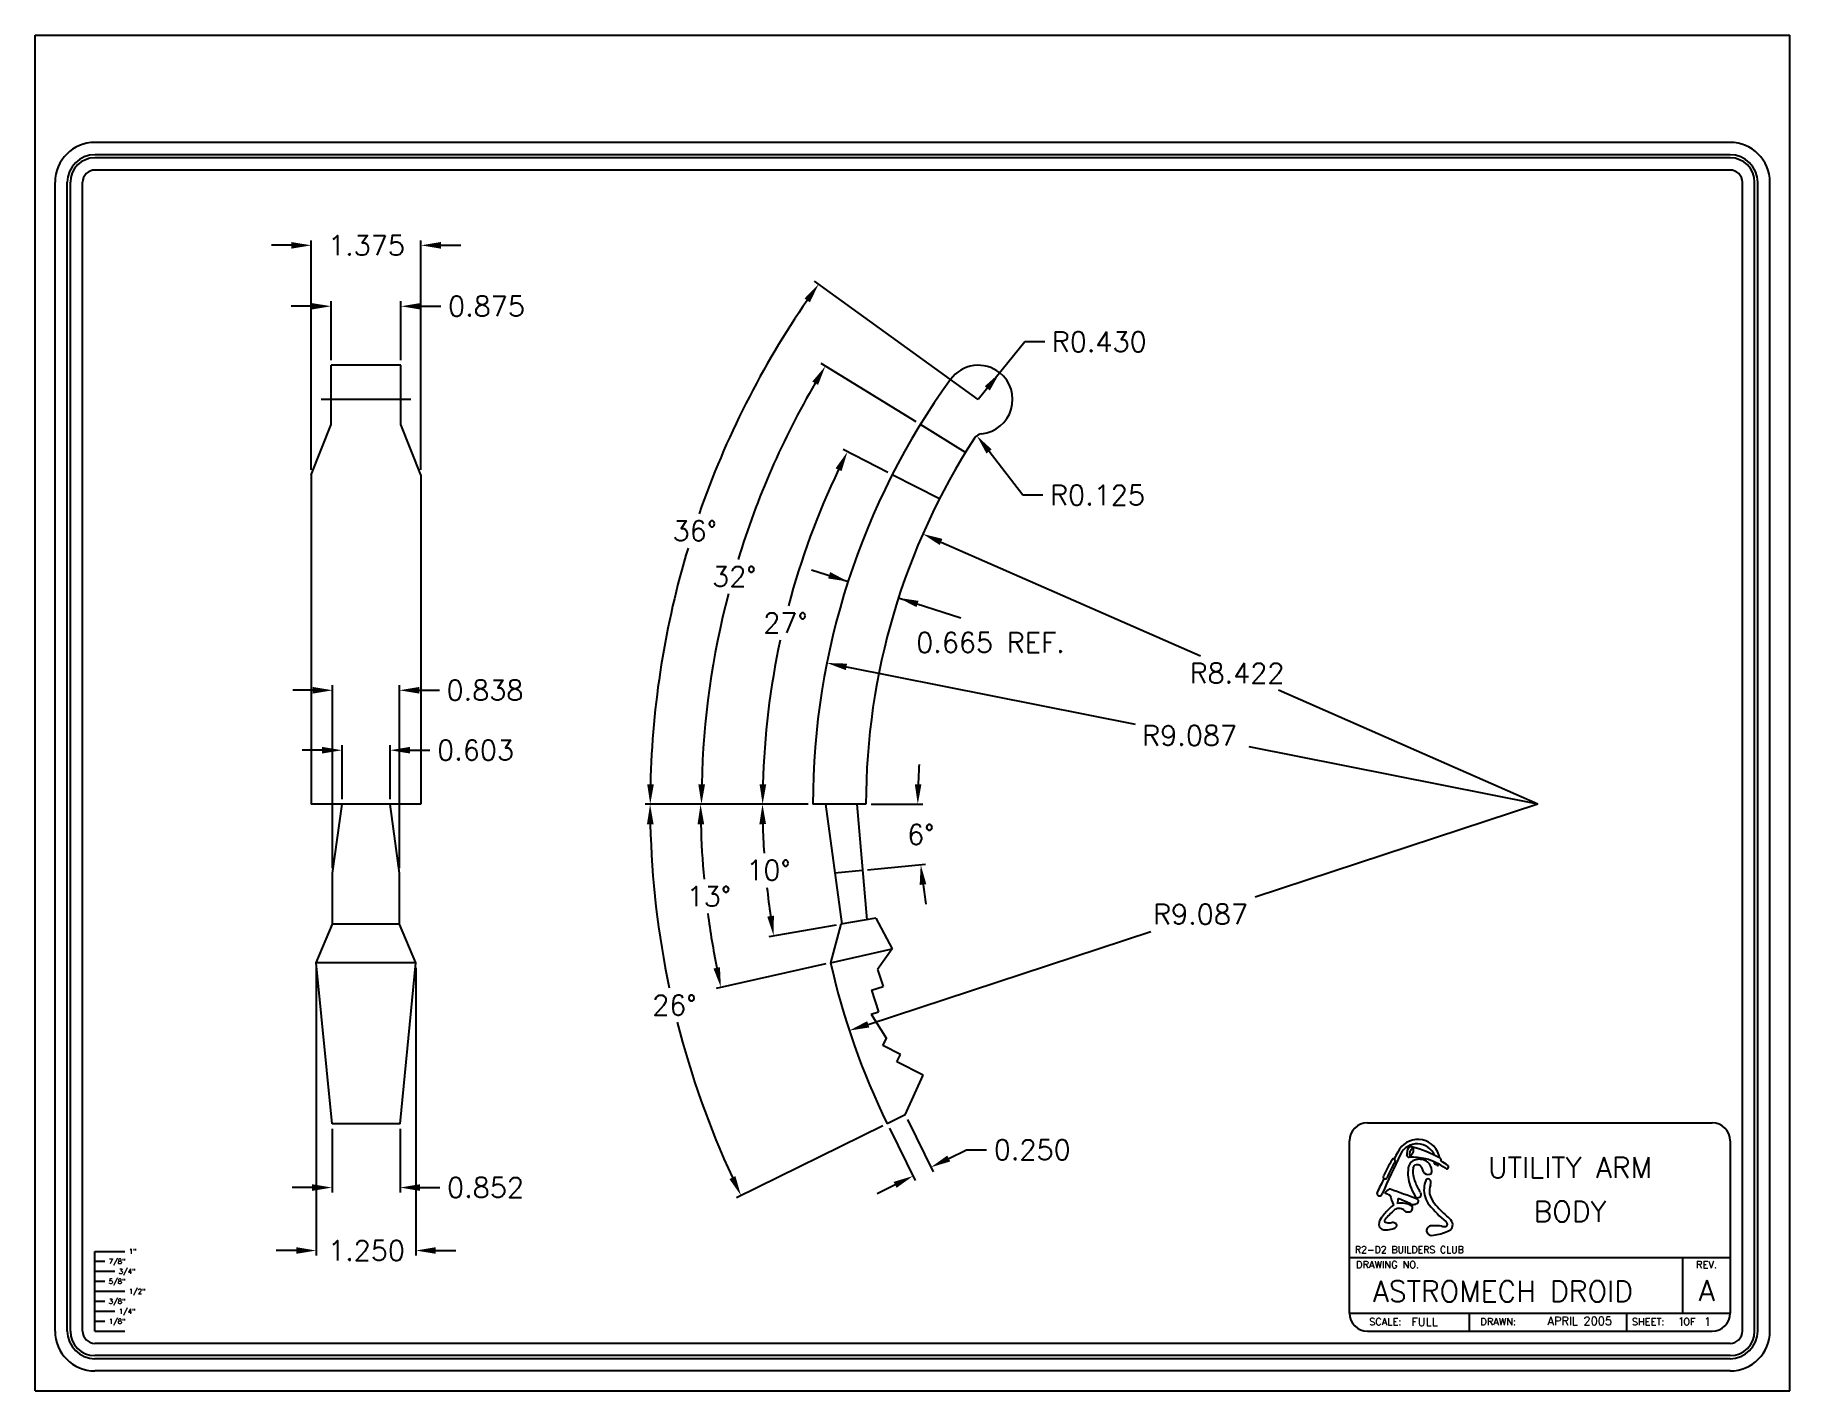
# Model space of a CAD drawing. Extents: x 0 to 22, y 0 to 17.
import ezdxf
from ezdxf.enums import TextEntityAlignment as Align

# ---------------------------------------------------------------- set-up
doc = ezdxf.new("R2010")
doc.units = 0
doc.layers.get('0').update_dxf_attribs({"linetype": 'CONTINUOUS'})
for name, color, linetype in [('DIMENSIONS', 1, 'CONTINUOUS'), ('FORM', 5, 'CONTINUOUS'), ('UTILITY_ARM', 178, 'CONTINUOUS')]:
    doc.layers.add(name, color=color, linetype=linetype)
doc.styles.get("Standard").update_dxf_attribs({"font": 'simplex.shx'})

msp = doc.modelspace()

# ---------------------------------------------------------------- linework, layer by layer
for p, q in [((0, 0), (0, 17)), ((0, 17), (22, 17)), ((22, 0), (22, 17)), ((0.75, 0.75), (0.75, 1.75)), ((0.75, 1.75), (1.125, 1.75)), ((0.75, 1.625), (0.875, 1.625)), ((0.75, 1.5), (1, 1.5)), ((0.75, 1.375), (0.875, 1.375)), ((0.75, 1.25), (1.125, 1.25)), ((0.75, 1.125), (0.875, 1.125)), ((0.75, 1), (1, 1)), ((0.75, 0.875), (0.875, 0.875)), ((0.75, 0.75), (1.125, 0.75)), ((0, 0), (22, 0))]:
    msp.add_line(p, q)
at = {"layer": 'DIMENSIONS'}
for p, q in [((3.212, 14.364), (2.962, 14.364)), ((3.462, 11.551), (3.462, 14.426)), ((4.837, 11.551), (4.837, 14.426)), ((5.087, 14.364), (5.337, 14.364)), ((11.825, 12.43), (9.773, 13.914)), ((3.712, 12.922), (3.712, 13.662)), ((4.587, 12.922), (4.587, 13.662)), ((3.462, 13.6), (3.212, 13.6)), ((4.837, 13.6), (5.087, 13.6)), ((12.407, 13.155), (11.825, 12.43)), ((12.657, 13.155), (12.407, 13.155)), ((11.046, 12.15), (9.855, 12.882)), ((10.691, 11.517), (10.129, 11.803)), ((12.385, 11.232), (11.96, 11.779)), ((12.635, 11.232), (12.385, 11.232)), ((11.358, 10.644), (14.61, 9.215)), ((9.735, 10.296), (10.192, 10.148)), ((10.825, 9.944), (11.606, 9.692)), ((10.172, 9.078), (13.79, 8.359)), ((3.73, 6.554), (3.73, 8.847)), ((4.568, 6.554), (4.568, 8.847)), ((3.48, 8.785), (3.23, 8.785)), ((4.818, 8.785), (5.068, 8.785)), ((18.839, 7.356), (15.588, 8.785)), ((3.598, 8.033), (3.348, 8.033)), ((3.848, 7.418), (3.848, 8.096)), ((4.45, 7.418), (4.45, 8.096)), ((4.7, 8.033), (4.95, 8.033)), ((18.839, 7.356), (15.22, 8.075)), ((9.69, 7.356), (7.647, 7.356)), ((9.69, 7.356), (7.65, 7.356)), ((9.69, 7.356), (8.281, 7.356)), ((9.69, 7.356), (8.292, 7.356)), ((9.69, 7.356), (9.056, 7.356)), ((9.69, 7.356), (9.059, 7.356)), ((10.48, 7.356), (11.129, 7.356)), ((18.84, 7.356), (15.296, 6.191)), ((10.436, 6.532), (11.165, 6.604)), ((10.041, 5.84), (9.198, 5.695)), ((10.445, 4.596), (13.988, 5.761)), ((3.524, 5.306), (3.524, 1.698)), ((4.774, 5.306), (4.774, 1.698)), ((9.912, 5.354), (8.537, 5.046)), ((10.628, 3.322), (8.794, 2.421)), ((10.936, 3.404), (11.258, 2.748)), ((3.723, 3.287), (3.723, 2.487)), ((4.575, 3.287), (4.575, 2.487)), ((10.711, 3.293), (11.034, 2.637)), ((11.455, 2.914), (11.679, 3.024)), ((11.679, 3.024), (11.929, 3.024)), ((3.473, 2.55), (3.223, 2.55)), ((4.825, 2.55), (5.075, 2.55)), ((10.782, 2.583), (10.557, 2.473)), ((3.274, 1.76), (3.024, 1.76)), ((5.024, 1.76), (5.274, 1.76))]:
    msp.add_line(p, q, dxfattribs=at)
for centre, radius, start, end in [((18.839, 7.356), 11.127, 145.4052, 160.8913), ((18.839, 7.356), 10.485, 149.7695, 162.9768), ((18.839, 7.356), 9.718, 154.4255, 165.1683), ((18.839, 7.356), 11.127, 163.2189, 178.7126), ((18.839, 7.356), 10.485, 165.4191, 178.6338), ((18.839, 7.356), 9.718, 167.7761, 178.526), ((18.84, 7.356), 7.773, 176.3145, 178.1572), ((18.84, 7.356), 11.13, 181.287, 191.9469), ((18.84, 7.356), 10.496, 181.3647, 185.1387), ((18.84, 7.356), 9.721, 181.4736, 183.6158), ((18.84, 7.356), 9.721, 186.1597, 188.2995), ((18.84, 7.356), 7.773, 187.442, 189.2848), ((18.84, 7.356), 10.496, 187.5004, 191.2717), ((18.84, 7.356), 11.13, 194.2197, 204.8744)]:
    msp.add_arc(centre, radius, start, end, dxfattribs=at)
for points in [[(3.212, 14.405), (3.212, 14.322), (3.462, 14.364)], [(5.087, 14.405), (5.087, 14.322), (4.837, 14.364)], [(9.646, 13.697), (9.714, 13.649), (9.824, 13.878)], [(3.462, 13.641), (3.462, 13.558), (3.712, 13.6)], [(4.837, 13.641), (4.837, 13.558), (4.587, 13.6)], [(9.744, 12.656), (9.816, 12.614), (9.908, 12.849)], [(11.97, 12.544), (11.905, 12.596), (12.094, 12.765)], [(11.993, 11.805), (11.927, 11.754), (11.806, 11.977)], [(10.036, 11.569), (10.111, 11.532), (10.184, 11.775)], [(11.375, 10.683), (11.341, 10.606), (11.129, 10.745)], [(9.942, 10.187), (9.968, 10.267), (10.192, 10.148)], [(11.075, 9.906), (11.05, 9.827), (10.825, 9.944)], [(10.18, 9.119), (10.164, 9.037), (9.927, 9.127)], [(3.48, 8.827), (3.48, 8.743), (3.73, 8.785)], [(4.818, 8.827), (4.818, 8.743), (4.568, 8.785)], [(3.598, 8.075), (3.598, 7.992), (3.848, 8.033)], [(4.7, 8.075), (4.7, 7.992), (4.45, 8.033)], [(7.757, 7.605), (7.674, 7.606), (7.712, 7.356)], [(8.399, 7.605), (8.315, 7.606), (8.354, 7.356)], [(9.166, 7.605), (9.083, 7.606), (9.121, 7.356)], [(11.112, 7.605), (11.029, 7.607), (11.066, 7.356)], [(7.671, 7.105), (7.754, 7.106), (7.71, 7.356)], [(8.305, 7.105), (8.388, 7.106), (8.343, 7.356)], [(9.08, 7.105), (9.164, 7.107), (9.119, 7.356)], [(11.09, 6.344), (11.173, 6.354), (11.103, 6.598)], [(9.262, 5.959), (9.179, 5.946), (9.26, 5.706)], [(8.586, 5.313), (8.505, 5.296), (8.598, 5.06)], [(10.432, 4.636), (10.458, 4.557), (10.207, 4.518)], [(11.436, 2.951), (11.473, 2.877), (11.23, 2.804)], [(8.78, 2.692), (8.705, 2.656), (8.85, 2.449)], [(10.763, 2.621), (10.8, 2.546), (11.006, 2.694)], [(3.473, 2.591), (3.473, 2.508), (3.723, 2.55)], [(4.825, 2.591), (4.825, 2.508), (4.575, 2.55)], [(3.274, 1.802), (3.274, 1.719), (3.524, 1.76)], [(5.024, 1.802), (5.024, 1.719), (4.774, 1.76)]]:
    msp.add_solid(points, dxfattribs=at)
at = {"layer": 'FORM'}
for p, q in [((21.25, 15.654), (0.75, 15.654)), ((21.25, 15.5), (0.75, 15.5)), ((21.25, 15.462), (0.75, 15.462)), ((21.25, 15.308), (0.75, 15.308)), ((0.25, 0.75), (0.25, 15.154)), ((0.404, 0.75), (0.404, 15.154)), ((0.442, 0.75), (0.442, 15.154)), ((0.596, 0.75), (0.596, 15.154)), ((21.404, 0.75), (21.404, 15.154)), ((21.558, 0.75), (21.558, 15.154)), ((21.596, 0.75), (21.596, 15.154)), ((21.75, 0.75), (21.75, 15.154)), ((21.25, 0.596), (0.75, 0.596)), ((21.25, 0.442), (0.75, 0.442)), ((21.25, 0.404), (0.75, 0.404)), ((21.25, 0.25), (0.75, 0.25))]:
    msp.add_line(p, q, dxfattribs=at)
at = {"layer": 'FORM', "linetype": 'CONTINUOUS'}
for p, q in [((16.703, 3.361), (21.025, 3.361)), ((16.478, 0.975), (16.478, 3.136)), ((21.25, 3.136), (21.25, 0.975)), ((16.478, 1.673), (21.25, 1.673)), ((20.655, 1.673), (20.655, 0.975)), ((16.478, 0.975), (21.25, 0.975)), ((17.978, 0.975), (17.978, 0.75)), ((19.95, 0.972), (19.95, 0.747)), ((16.703, 0.75), (21.025, 0.75))]:
    msp.add_line(p, q, dxfattribs=at)
at = {"layer": 'FORM', "color": 1}
msp.add_polyline3d([(17.276, 3.04, 0), (17.275, 3.041, 0), (17.274, 3.041, 0), (17.273, 3.041, 0), (17.272, 3.041, 0), (17.27, 3.041, 0), (17.269, 3.041, 0), (17.268, 3.04, 0), (17.267, 3.04, 0), (17.266, 3.039, 0), (17.265, 3.039, 0), (17.263, 3.038, 0), (17.262, 3.037, 0), (17.261, 3.036, 0), (17.259, 3.035, 0), (17.258, 3.034, 0), (17.257, 3.033, 0), (17.255, 3.032, 0), (17.254, 3.03, 0), (17.253, 3.029, 0), (17.252, 3.027, 0), (17.25, 3.025, 0), (17.249, 3.024, 0), (17.248, 3.022, 0), (17.246, 3.02, 0), (17.245, 3.018, 0), (17.244, 3.016, 0), (17.243, 3.014, 0), (17.242, 3.012, 0), (17.241, 3.01, 0), (17.239, 3.008, 0), (17.238, 3.006, 0), (17.237, 3.003, 0), (17.236, 3.001, 0), (17.236, 2.999, 0), (17.235, 2.997, 0), (17.234, 2.995, 0), (17.233, 2.992, 0), (17.233, 2.99, 0), (17.232, 2.988, 0), (17.231, 2.986, 0), (17.231, 2.983, 0), (17.23, 2.981, 0), (17.23, 2.979, 0), (17.23, 2.977, 0), (17.229, 2.975, 0), (17.229, 2.973, 0), (17.229, 2.971, 0), (17.229, 2.969, 0), (17.229, 2.968, 0), (17.229, 2.966, 0), (17.229, 2.964, 0), (17.229, 2.962, 0), (17.23, 2.961, 0), (17.23, 2.96, 0), (17.23, 2.958, 0), (17.231, 2.957, 0), (17.231, 2.956, 0), (17.232, 2.955, 0), (17.232, 2.954, 0), (17.233, 2.953, 0), (17.234, 2.952, 0), (17.234, 2.951, 0), (17.235, 2.951, 0), (17.236, 2.95, 0), (17.237, 2.95, 0), (17.238, 2.95, 0), (17.239, 2.95, 0), (17.24, 2.95, 0), (17.241, 2.95, 0), (17.242, 2.95, 0), (17.244, 2.95, 0), (17.245, 2.951, 0), (17.246, 2.951, 0), (17.247, 2.952, 0), (17.248, 2.953, 0), (17.25, 2.953, 0), (17.251, 2.954, 0), (17.252, 2.955, 0), (17.254, 2.957, 0), (17.255, 2.958, 0), (17.256, 2.959, 0), (17.258, 2.961, 0), (17.259, 2.962, 0), (17.26, 2.964, 0), (17.262, 2.965, 0), (17.263, 2.967, 0), (17.264, 2.969, 0), (17.265, 2.971, 0), (17.267, 2.973, 0), (17.268, 2.975, 0), (17.269, 2.977, 0), (17.27, 2.979, 0), (17.271, 2.981, 0), (17.272, 2.983, 0), (17.273, 2.985, 0), (17.274, 2.987, 0), (17.275, 2.989, 0), (17.276, 2.992, 0), (17.277, 2.994, 0), (17.278, 2.996, 0), (17.279, 2.998, 0), (17.279, 3.001, 0), (17.28, 3.003, 0), (17.28, 3.005, 0), (17.281, 3.007, 0), (17.282, 3.009, 0), (17.282, 3.011, 0), (17.282, 3.014, 0), (17.282, 3.016, 0), (17.283, 3.018, 0), (17.283, 3.019, 0), (17.283, 3.021, 0), (17.283, 3.023, 0), (17.283, 3.025, 0), (17.283, 3.027, 0), (17.283, 3.028, 0), (17.282, 3.03, 0), (17.282, 3.031, 0), (17.282, 3.032, 0), (17.281, 3.034, 0), (17.281, 3.035, 0), (17.28, 3.036, 0), (17.279, 3.037, 0), (17.279, 3.038, 0), (17.278, 3.039, 0), (17.277, 3.039, 0), (17.276, 3.04, 0), (17.276, 3.04, 0)], dxfattribs=at)
at = {"layer": 'FORM'}
for centre, radius, start, end in [((0.75, 15.154), 0.5, 90, 180), ((21.25, 15.154), 0.5, 0, 90), ((0.75, 15.154), 0.346, 90, 180), ((0.75, 15.154), 0.308, 90, 180), ((21.25, 15.154), 0.346, 0, 90), ((21.25, 15.154), 0.308, 0, 90), ((0.75, 15.154), 0.154, 90, 180), ((21.25, 15.154), 0.154, 0, 90), ((0.75, 0.75), 0.5, 180, 270), ((0.75, 0.75), 0.346, 180, 270), ((0.75, 0.75), 0.308, 180, 270), ((0.75, 0.75), 0.154, 180, 270), ((21.25, 0.75), 0.5, 270, 0), ((21.25, 0.75), 0.346, 270, 0), ((21.25, 0.75), 0.308, 270, 0), ((21.25, 0.75), 0.154, 270, 0)]:
    msp.add_arc(centre, radius, start, end, dxfattribs=at)
at = {"layer": 'FORM', "linetype": 'CONTINUOUS'}
for centre, start, end in [((16.703, 3.136), 90, 180), ((21.025, 3.136), 360, 90), ((16.703, 0.975), 180, 270), ((21.025, 0.975), 270, 0)]:
    msp.add_arc(centre, 0.225, start, end, dxfattribs=at)
at = {"layer": 'FORM', "color": 7}
for centre, radius, start, end in [((17.335, 2.875), 0.278, 18.2326, 154.6361), ((17.32, 2.877), 0.22, 85.4854, 155.5007), ((17.329, 2.86), 0.236, 23.4687, 88.1516), ((26.447, -1.666), 10.415, 153.5831, 156.6069), ((24.943, -1.125), 8.874, 152.341, 152.9694), ((17.331, 2.785), 0.116, 99.8697, 175.5952), ((17.352, 2.722), 0.182, 54.1043, 102.9674), ((17.362, 2.758), 0.148, 0.8907, 49.1139), ((17.429, 2.913), 0.124, 333.247, 339.1268), ((17.418, 2.904), 0.19, 5.638, 17.7915), ((25.042, -1.414), 9.096, 153.3711, 154.604), ((17.677, 2.732), 0.466, 172.3003, 200.1263), ((17.548, 2.754), 0.276, 171.5259, 197.4947), ((17.322, 2.787), 0.048, 100.0375, 170.9848), ((17.867, 2.831), 0.604, 195.3231, 209.2908), ((17.324, 2.718), 0.117, 68.785, 94.7421), ((17.307, 2.762), 0.0871, 20.1831, 47.8338), ((17.16, 2.686), 0.253, 14.2811, 24.9473), ((17.465, 2.784), 0.0699, 210.2865, 287.2592), ((17.466, 2.624), 0.0332, 69.7642, 151.8988), ((17.462, 2.621), 0.0368, 357.6694, 65.2511), ((17.471, 2.753), 0.0394, 291.9673, 10.2011), ((17.547, 2.854), 0.00713, 157.3748, 243.1832), ((17.713, 3.159), 0.354, 241.5397, 249.3399), ((17.589, 2.831), 0.00392, 246.7424, 343.5507), ((17.418, 2.904), 0.19, 336.9972, 341.1119), ((16.856, 2.477), 0.0328, 161.1287, 346.893), ((16.933, 2.484), 0.00917, 120.5491, 251.4839), ((17.104, 2.316), 0.248, 124.2548, 135.0129), ((15.699, -0.948), 3.638, 69.2866, 70.2231), ((16.983, 2.502), 0.0272, 76.4452, 134.3635), ((18.095, 2.805), 1.164, 197.5192, 203.9815), ((13.996, -5.973), 9.014, 68.3272, 70.6061), ((18.01, 2.862), 0.824, 200.6463, 210.0465), ((17.335, 2.464), 0.0413, 201.5645, 38.0941), ((16.875, 2.223), 0.561, 28.4319, 33.8655), ((17.717, 2.521), 0.305, 175.9752, 218.045), ((17.588, 2.552), 0.175, 149.9608, 183.0164), ((17.771, 2.498), 0.289, 162.8186, 185.355), ((17.739, 2.527), 0.262, 192.3535, 222.302), ((17.375, 2.614), 0.123, 345.3619, 2.6057), ((18.526, 0.861), 2.105, 137.4564, 141.4055), ((17.686, 1.488), 1.009, 134.541, 138.9147), ((17.16, 2.124), 0.244, 121.505, 139.0958), ((17.302, 1.933), 0.424, 126.6804, 139.7871), ((17.098, 2.205), 0.0841, 90, 125.5975), ((16.737, 2.434), 0.354, 346.5241, 356.715), ((17.125, 2.025), 0.329, 81.0168, 97.6796), ((15.699, -0.948), 3.638, 64.8574, 67.5151), ((17.107, 2.24), 0.0497, 63.4627, 100.742), ((17.111, 2.214), 0.0734, 50.0038, 75.5417), ((17.242, 2.344), 0.112, 221.1819, 237.6838), ((17.146, 2.156), 0.197, 58.748, 81.1062), ((17.213, 2.333), 0.0899, 250.0839, 281.7545), ((17.226, 2.287), 0.0415, 277.7057, 342.6988), ((17.278, 2.412), 0.0742, 243.4858, 285.1066), ((17.236, 2.292), 0.0343, 329.1857, 69.5272), ((17.289, 2.401), 0.0619, 277.7873, 324.4296), ((17.319, 2.379), 0.0245, 325.5245, 75.3405), ((18.685, 3.332), 1.567, 219.6028, 230.5002), ((18.64, 3.253), 1.419, 219.5063, 228.4276), ((17, 2.075), 0.155, 140.5469, 175.5193), ((16.89, 2.087), 0.0444, 178.8843, 204.47), ((16.904, 2.08), 0.0554, 192.6455, 248.2224), ((16.928, 2.126), 0.107, 245.4026, 275.4098), ((16.937, 2.134), 0.0204, 124.2549, 201.2233), ((16.943, 2.137), 0.0267, 201.8253, 267.1645), ((16.926, 2.426), 0.406, 271.6993, 283.3954), ((16.976, 2.347), 0.24, 261.666, 278.334), ((17.014, 2.023), 0.0874, 52.9907, 91.7489), ((16.999, 2.117), 0.0895, 283.5752, 324.5897), ((17.05, 2.075), 0.0238, 337.1416, 47.565), ((17.505, 2.009), 0.0608, 88.4325, 186.6263), ((17.514, 2.021), 0.0727, 195.7266, 285.3807), ((17.556, 1.522), 0.55, 81.4266, 95.2081), ((17.428, 2.665), 0.721, 278.3733, 293.1521), ((17.67, 2.211), 0.149, 257.5181, 277.231), ((17.658, 2.085), 0.0481, 12.0254, 52.1436), ((17.679, 2.089), 0.0274, 292.2603, 12.8674), ((17.545, 1.983), 0.259, 32.9711, 53.7284), ((17.686, 2.084), 0.0865, 287.7475, 27.3521)]:
    msp.add_arc(centre, radius, start, end, dxfattribs=at)
at = {"layer": 'FORM', "color": 5}
for centre, radius, start, end in [((18.671, 1.878), 1.947, 148.4149, 155.1985), ((19.048, 1.745), 2.296, 150.4088, 156.2074), ((17.032, 2.888), 0.0215, 335.3232, 152.6722), ((17.33, 2.97), 0.135, 145.6086, 184.3667), ((17.226, 2.961), 0.0308, 183.998, 273.3138), ((17.247, 3.028), 0.0336, 75.2447, 147.693), ((17.221, 1.871), 1.06, 78.393, 89.648), ((16.847, 1.492), 1.621, 61.6372, 75.392), ((17.209, 2.116), 0.825, 54.9325, 74.1529), ((17.586, 2.891), 0.041, 342.6983, 41.6728), ((17.427, 2.454), 0.469, 52.7669, 65.0636), ((16.926, 2.683), 0.0245, 152.1811, 330.991), ((17.698, 2.808), 0.023, 227.6203, 57.4121)]:
    msp.add_arc(centre, radius, start, end, dxfattribs=at)
at = {"layer": 'UTILITY_ARM'}
for p, q in [((4.587, 12.86), (3.712, 12.86)), ((3.712, 12.117), (3.712, 12.86)), ((4.587, 12.117), (4.587, 12.86)), ((4.712, 12.43), (3.587, 12.43)), ((3.462, 11.488), (3.712, 12.117)), ((4.837, 11.488), (4.587, 12.117)), ((11.666, 11.768), (11.099, 12.117)), ((3.462, 11.488), (3.462, 7.356)), ((4.837, 11.488), (4.837, 7.356)), ((11.339, 11.186), (10.746, 11.488)), ((4.837, 7.356), (3.462, 7.356)), ((3.73, 6.492), (3.848, 7.356)), ((4.568, 6.492), (4.45, 7.356)), ((10.417, 7.356), (9.752, 7.356)), ((9.908, 7.356), (10.112, 5.853)), ((10.301, 7.356), (10.428, 5.907)), ((3.73, 5.851), (3.73, 6.492)), ((4.568, 5.851), (4.568, 6.492)), ((10.373, 6.526), (10.025, 6.492)), ((3.524, 5.368), (3.73, 5.851)), ((4.568, 5.851), (3.73, 5.851)), ((4.568, 5.851), (3.73, 5.851)), ((4.774, 5.368), (4.568, 5.851)), ((10.102, 5.851), (9.973, 5.368)), ((10.54, 5.926), (10.102, 5.851)), ((10.54, 5.926), (10.744, 5.541)), ((9.973, 5.368), (10.744, 5.541)), ((10.744, 5.541), (10.563, 5.282)), ((3.723, 3.35), (3.524, 5.368)), ((4.774, 5.368), (3.524, 5.368)), ((4.575, 3.35), (4.774, 5.368)), ((10.563, 5.282), (10.631, 5.071)), ((10.488, 5.025), (10.631, 5.071)), ((10.488, 5.025), (10.575, 4.754)), ((10.48, 4.723), (10.575, 4.754)), ((10.48, 4.723), (10.673, 4.42)), ((10.627, 4.331), (10.673, 4.42)), ((10.849, 4.217), (10.627, 4.331)), ((10.803, 4.128), (10.849, 4.217)), ((11.134, 3.957), (10.803, 4.128)), ((10.908, 3.46), (11.134, 3.957)), ((4.575, 3.35), (3.723, 3.35)), ((10.908, 3.46), (10.684, 3.35))]:
    msp.add_line(p, q, dxfattribs=at)
for centre, radius, start, end in [((11.825, 12.43), 0.43, 51.2707, 144.1179), ((11.825, 12.43), 0.43, 275.9705, 51.2707), ((18.839, 7.356), 9.087, 144.1179, 180), ((18.839, 7.356), 8.422, 146.9739, 180), ((11.883, 11.878), 0.125, 95.9705, 146.9739), ((18.84, 7.356), 9.087, 192.6364, 206.1614)]:
    msp.add_arc(centre, radius, start, end, dxfattribs=at)

# ---------------------------------------------------------------- texts
for s, p in [('1"', (1.174, 1.717)), ('7/8"', (0.924, 1.592)), ('3/4"', (1.049, 1.467)), ('5/8"', (0.924, 1.342)), ('3/8"', (0.924, 1.092)), ('1/2"', (1.174, 1.217)), ('1/8"', (0.924, 0.842)), ('1/4"', (1.049, 0.967))]:
    msp.add_text(s, height=0.0625).set_placement(p)
at = {"layer": 'DIMENSIONS'}
for s, p in [('1.375', (3.673, 14.239)), ('0.875', (5.177, 13.475)), ('R0.430', (12.747, 13.03)), ('R0.125', (12.725, 11.107)), ('36°', (7.992, 10.658)), ('32°', (8.488, 10.086)), ('27°', (9.129, 9.504)), ('0.665 REF.', (11.046, 9.258)), ('R8.422', (14.474, 8.875)), ('0.838', (5.158, 8.66)), ('0.603', (5.04, 7.908)), ('R9.087', (13.88, 8.092)), ('6°', (10.933, 6.851)), ('10°', (8.916, 6.403)), ('13°', (8.169, 6.076)), ('R9.087', (14.017, 5.851)), ('26°', (7.737, 4.712)), ('0.250', (12.019, 2.899)), ('0.852', (5.165, 2.425)), ('1.250', (3.673, 1.635))]:
    msp.add_text(s, height=0.25, dxfattribs=at).set_placement(p)
at = {"layer": 'FORM'}
for s, height, p in [('UTILITY ARM', 0.26052, (19.243, 2.671)), ('BODY', 0.2605, (19.243, 2.119))]:
    msp.add_text(s, height=height, dxfattribs=at).set_placement(p, align=Align.CENTER)
at = {"layer": 'FORM', "color": 7}
msp.add_text('R2-D2 BUILDERS CLUB', height=0.08615, dxfattribs=at).set_placement((16.546, 1.727))
at = {"layer": 'FORM', "linetype": 'CONTINUOUS'}
for s, height, p in [('DRAWING NO.', 0.09003, (16.561, 1.538)), ('SCALE:', 0.09, (16.725, 0.824)), ('DRAWN:', 0.09, (18.119, 0.824)), ('SHEET:   OF', 0.09003, (20.018, 0.823))]:
    msp.add_text(s, height=height, dxfattribs=at).set_placement(p)
msp.add_text('REV.', height=0.09, dxfattribs=at).set_placement((20.955, 1.538), align=Align.CENTER)
at = {"layer": 'FORM'}
for s, height, p in [('ASTROMECH DROID', 0.26052, (16.771, 1.118)), ('A', 0.261, (20.857, 1.128)), ('FULL', 0.1042, (17.254, 0.814)), ('1   1', 0.1042, (20.593, 0.817))]:
    msp.add_text(s, height=height, dxfattribs=at).set_placement(p)
msp.add_text('APRIL 2005', height=0.1042, dxfattribs=at).set_placement((19.77, 0.825), align=Align.RIGHT)

doc.saveas('drawing.dxf')
